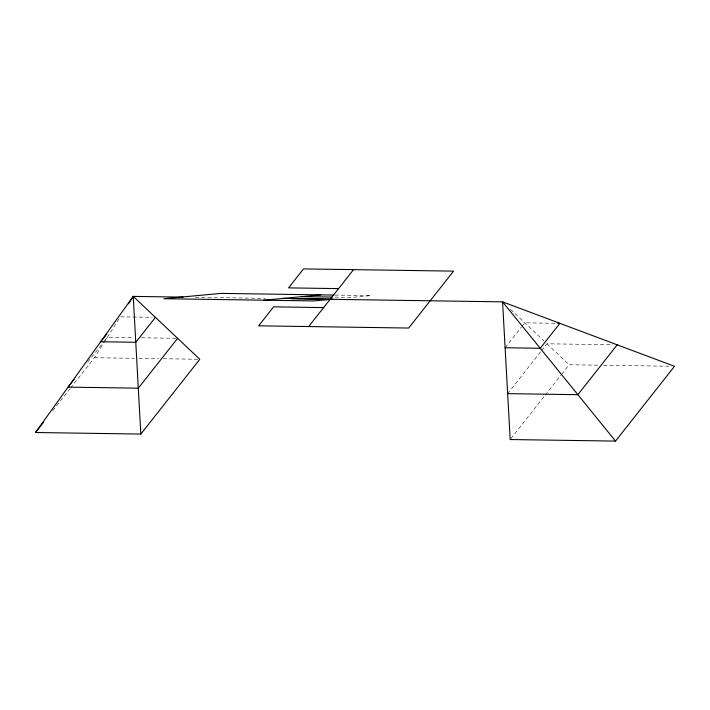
<?xml version="1.0" encoding="UTF-8"?>
<svg xmlns="http://www.w3.org/2000/svg" width="710" height="710" viewBox="0 0 710 710"><rect width="100%" height="100%" fill="white"/><g stroke="black" fill="none" stroke-linecap="round" stroke-linejoin="round"><path stroke-width="0.53" stroke-dasharray="3.55 2.66" d="M70.476 388.148L94.474 357.716L103.278 343.782M103.873 342.85L120.309 316.829L152.135 317.299M87.738 362.198L104.006 341.572M104.681 340.711L107.396 337.277L133.728 337.667M52.646 410.762L69.784 389.018M505.112 347.749L521.38 327.124M522.063 326.263L524.77 322.828L555.495 323.281M507.65 393.642L540.86 351.521M541.544 350.66L546.966 343.791L612.801 344.758M510.872 438.665L544.472 396.056M545.156 395.186L560.927 375.182M561.619 374.312L569.163 364.754L599.098 365.197M335.031 295.076L370.904 295.608L351.911 297.383L333.425 297.108M195.348 297.312L265.22 298.342M141.405 337.774L176.524 338.297M94.474 357.716L134.394 358.31M138.823 358.373L158.783 358.665M163.22 358.736L198.702 359.26M603.535 365.26L668.953 366.227M510.508 309.347L543.798 340.791M546.966 343.791L569.163 364.754"/><path stroke-width="1.06" d="M128.537 303.818L133.232 296.389L183.144 297.126M35.5 432.505L133.232 296.389L199.812 359.278L140.837 434.058L35.5 432.505L43.727 422.068M106.757 334.019L100.651 341.758L135.77 342.282L155.428 317.352M74.177 379.397L68.08 387.127L138.308 388.175L177.624 338.315M308.655 326.564L353.536 269.649M617.194 344.829L577.878 394.68L507.65 393.642M615.526 441.096L502.573 301.856L510.188 439.534L615.526 441.096L674.5 366.307L502.573 301.856L291.837 298.741M263.907 300.197L320.893 294.872M338.572 288.615L288.562 287.878L303.525 268.904L453.566 271.131L408.676 328.047L258.644 325.828L273.598 306.853L323.618 307.59M333.94 295.058L220.872 293.39L163.877 298.715L313.918 300.933L332.91 299.158L282.899 298.422M301.901 296.647L332.342 297.091M557.687 323.307L559.888 323.343L540.23 348.273L505.112 347.749M133.232 296.389L140.837 434.058"/></g></svg>
